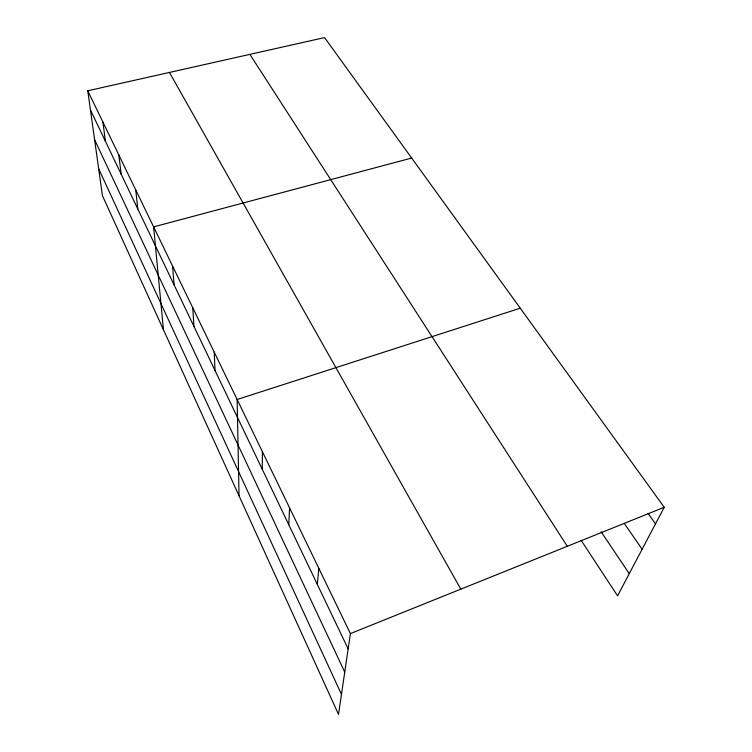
<?xml version="1.0" encoding="UTF-8"?>
<svg xmlns="http://www.w3.org/2000/svg" width="752" height="752" viewBox="0 0 752 752"><rect width="100%" height="100%" fill="white"/><g stroke="black" fill="none" stroke-linecap="round" stroke-linejoin="round"><path stroke-width="1.13" d="M262.251 469.229L262.41 451.736M288.806 524.755L289.558 507.844M317.353 584.473L318.81 568.296M87.768 90.785L350.404 633.588L338.522 714.4L102.422 195.633L87.768 90.785L324.554 37.6L664.232 507.28L617.571 595.847L581.089 540.246M350.404 633.588L664.232 507.28M520.252 308.198L237.134 399.5L239.042 495.822M411.654 158.042L153.615 226.878L163.438 329.686M648.027 513.372L655.49 523.881M624.301 523.42L642.133 549.233M601.102 531.758L629.264 573.644M249.89 54.37L567.309 546.29M169.463 72.436L460.826 589.145M90.447 109.971L348.148 648.873M94.602 139.693L344.736 672.1M98.672 168.777L341.474 694.322M102.892 122.04L105.393 141.216M118.854 155.034L121.157 174.182M135.736 189.927L137.804 209M172.584 266.086L174.097 284.895M192.747 307.756L193.931 326.359M214.217 352.133L215.016 370.463"/></g></svg>
